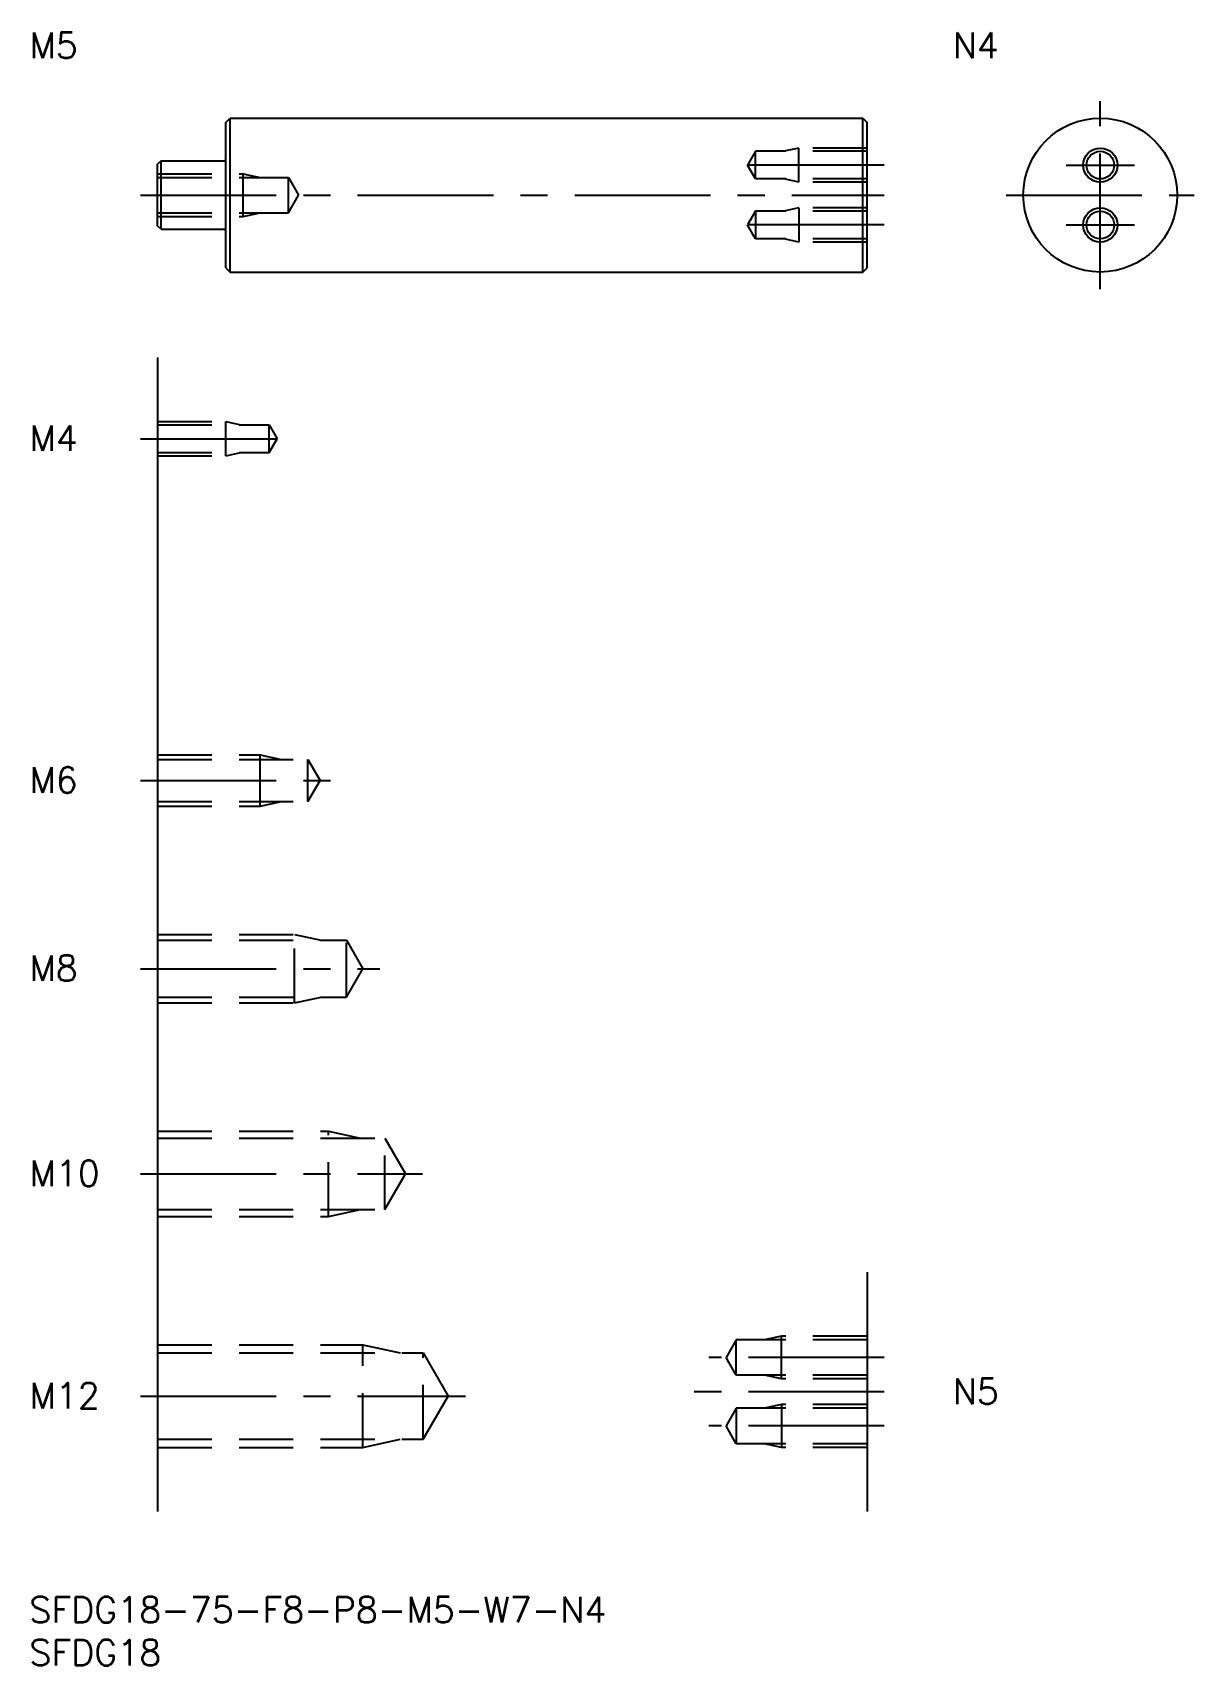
# Model space of a CAD drawing. Extents: x 0 to 136, y -8 to 183.
import ezdxf

# ---------------------------------------------------------------- set-up
doc = ezdxf.new("R2010")
doc.units = 0
doc.header["$LTSCALE"] = 0.5
doc.linetypes.add('CENTER', pattern=[50.8, 31.75, -6.35, 6.35, -6.35])
doc.linetypes.add('DASHED', pattern=[19.05, 12.7, -6.35])
for name, color, linetype in [('MSM_CENTER', 1, 'CENTER'), ('MSM_CONTINUOUS', 7, 'CONTINUOUS'), ('MSM_DASHED', 4, 'DASHED'), ('MSM_NARROW', 5, 'CONTINUOUS'), ('MSM_PART_NUMBER', 7, 'CONTINUOUS')]:
    doc.layers.add(name, color=color, linetype=linetype)
doc.styles.get("Standard").update_dxf_attribs({"font": 'txt.shx', "height": 3, "bigfont": 'bigfont.shx'})

# ---------------------------------------------------------------- blocks, each defined once
blk = doc.blocks.new('*U4')
at = {"layer": 'MSM_PART_NUMBER'}
blk.add_text('SFDG18-75-F8-P8-M5-W7-N4', height=3, dxfattribs=at).set_placement((0, -3))
blk = doc.blocks.new('*U5')
at = {"layer": 'MSM_PART_NUMBER'}
blk.add_text('SFDG18', height=3, dxfattribs=at).set_placement((0, -8))
blk = doc.blocks.new('*U6')
at = {"layer": 'MSM_PART_NUMBER'}
blk.add_text('M10', height=3, dxfattribs=at).set_placement((0, 48.06))
blk = doc.blocks.new('*U7')
at = {"layer": 'MSM_PART_NUMBER'}
blk.add_text('M8', height=3, dxfattribs=at).set_placement((0, 72.06))
blk = doc.blocks.new('*U8')
at = {"layer": 'MSM_PART_NUMBER'}
blk.add_text('M6', height=3, dxfattribs=at).set_placement((0, 94.06))
blk = doc.blocks.new('*U9')
at = {"layer": 'MSM_PART_NUMBER'}
blk.add_text('M4', height=3, dxfattribs=at).set_placement((0, 134.06))
blk = doc.blocks.new('*U10')
at = {"layer": 'MSM_PART_NUMBER'}
blk.add_text('M5', height=3, dxfattribs=at).set_placement((0, 180))
blk = doc.blocks.new('*U11')
at = {"layer": 'MSM_PART_NUMBER'}
blk.add_text('N4', height=3, dxfattribs=at).set_placement((108, 180))
blk = doc.blocks.new('*U12')
at = {"layer": 'MSM_PART_NUMBER'}
blk.add_text('M12', height=3, dxfattribs=at).set_placement((0, 22.06))
blk = doc.blocks.new('*U13')
at = {"layer": 'MSM_PART_NUMBER'}
blk.add_text('N5', height=3, dxfattribs=at).set_placement((108, 22.56))

msp = doc.modelspace()

# ---------------------------------------------------------------- linework, layer by layer
at = {"layer": 'MSM_CENTER'}
for p, q in [((125.27, 153), (125.27, 175)), ((100, 167.5), (82, 167.5)), ((121.27, 167.5), (129.27, 167.5)), ((13, 164), (100, 164)), ((114.27, 164), (136.27, 164)), ((100, 160.5), (82, 160.5)), ((121.27, 160.5), (129.27, 160.5)), ((13, 135.5), (31, 135.5)), ((13, 95.5), (36, 95.5)), ((13, 73.5), (41, 73.5)), ((13, 49.5), (46, 49.5)), ((100, 28), (79.5, 28)), ((13, 23.5), (51, 23.5)), ((100, 24), (76.5, 24)), ((100, 20), (79.5, 20))]:
    msp.add_line(p, q, dxfattribs=at)
at = {"layer": 'MSM_CONTINUOUS'}
for p, q in [((23, 172.5), (23.5, 173)), ((23, 155.5), (23, 172.5)), ((23.5, 155), (23.5, 173)), ((23.5, 173), (97.5, 173)), ((97.5, 173), (98, 172.5)), ((97.5, 155), (97.5, 173)), ((98, 155.5), (98, 172.5)), ((15.4, 168), (15, 167.6)), ((15, 160.4), (15, 167.6)), ((15.4, 168), (22.7, 168)), ((15.4, 160), (15.4, 168)), ((15.4, 160), (15, 160.4)), ((15.4, 160), (22.7, 160)), ((23, 155.5), (23.5, 155)), ((23.5, 155), (97.5, 155)), ((97.5, 155), (98, 155.5)), ((15, 145), (15, 10)), ((98, 38), (98, 10))]:
    msp.add_line(p, q, dxfattribs=at)
for centre, radius in [((125.27, 164), 9), ((125.27, 167.5), 1.62), ((125.27, 160.5), 1.62)]:
    msp.add_circle(centre, radius, dxfattribs=at)
for centre, start, end in [((22.7, 168.3), 270, 0), ((22.7, 159.7), 0, 90)]:
    msp.add_arc(centre, 0.3, start, end, dxfattribs=at)
at = {"layer": 'MSM_DASHED'}
for p, q in [((84.94, 169.12), (84, 167.5)), ((98, 169.12), (84.94, 169.12)), ((84.94, 165.88), (84.94, 169.12)), ((90, 169.5), (88.25, 169.12)), ((98, 169.5), (90, 169.5)), ((90, 165.5), (90, 169.5)), ((15, 166.5), (25, 166.5)), ((25, 161.5), (25, 166.5)), ((25, 166.5), (27, 166.07)), ((84.94, 165.88), (84, 167.5)), ((15, 166.07), (30.31, 166.07)), ((30.31, 161.93), (30.31, 166.07)), ((30.31, 166.07), (31.5, 164)), ((98, 165.88), (84.94, 165.88)), ((90, 165.5), (88.25, 165.88)), ((98, 165.5), (90, 165.5)), ((30.31, 161.93), (31.5, 164)), ((90, 162.5), (88.25, 162.12)), ((98, 162.5), (90, 162.5)), ((90, 162.5), (90, 158.5)), ((15, 161.93), (30.31, 161.93)), ((15, 161.5), (25, 161.5)), ((25, 161.5), (27, 161.93)), ((84.94, 162.12), (84, 160.5)), ((84.94, 158.88), (84, 160.5)), ((98, 162.12), (84.94, 162.12)), ((84.94, 162.12), (84.94, 158.88)), ((98, 158.88), (84.94, 158.88)), ((90, 158.5), (88.25, 158.88)), ((98, 158.5), (90, 158.5)), ((15, 137.5), (23, 137.5)), ((15, 137.12), (28.06, 137.12)), ((23, 133.5), (23, 137.5)), ((23, 137.5), (24.75, 137.12)), ((28.06, 133.88), (28.06, 137.12)), ((28.06, 137.12), (29, 135.5)), ((15, 133.88), (28.06, 133.88)), ((23, 133.5), (24.75, 133.88)), ((28.06, 133.88), (29, 135.5)), ((15, 133.5), (23, 133.5)), ((15, 98.5), (27, 98.5)), ((15, 97.96), (32.58, 97.96)), ((27, 92.5), (27, 98.5)), ((27, 98.5), (29.5, 97.96)), ((32.58, 93.04), (32.58, 97.96)), ((32.58, 97.96), (34, 95.5)), ((32.58, 93.04), (34, 95.5)), ((15, 93.04), (32.58, 93.04)), ((15, 92.5), (27, 92.5)), ((27, 92.5), (29.5, 93.04)), ((15, 77.5), (31, 77.5)), ((15, 76.82), (37.08, 76.82)), ((31, 69.5), (31, 77.5)), ((31, 77.5), (34.12, 76.82)), ((37.08, 70.18), (37.08, 76.82)), ((37.08, 76.82), (39, 73.5)), ((37.08, 70.18), (39, 73.5)), ((15, 70.18), (37.08, 70.18)), ((15, 69.5), (31, 69.5)), ((31, 69.5), (34.12, 70.18)), ((15, 54.5), (35, 54.5)), ((15, 53.69), (41.58, 53.69)), ((35, 44.5), (35, 54.5)), ((35, 54.5), (38.75, 53.69)), ((41.58, 45.31), (41.58, 53.69)), ((41.58, 53.69), (44, 49.5)), ((41.58, 45.31), (44, 49.5)), ((15, 45.31), (41.58, 45.31)), ((15, 44.5), (35, 44.5)), ((35, 44.5), (38.75, 45.31)), ((15, 29.5), (39, 29.5)), ((39, 17.5), (39, 29.5)), ((39, 29.5), (43.38, 28.55)), ((82.69, 30.07), (81.5, 28)), ((98, 30.07), (82.69, 30.07)), ((82.69, 25.93), (82.69, 30.07)), ((88, 30.5), (86, 30.07)), ((98, 30.5), (88, 30.5)), ((88, 25.5), (88, 30.5)), ((15, 28.55), (46.08, 28.55)), ((46.08, 18.45), (46.08, 28.55)), ((46.08, 28.55), (49, 23.5)), ((82.69, 25.93), (81.5, 28)), ((98, 25.93), (82.69, 25.93)), ((88, 25.5), (86, 25.93)), ((98, 25.5), (88, 25.5)), ((46.08, 18.45), (49, 23.5)), ((82.69, 22.07), (81.5, 20)), ((98, 22.07), (82.69, 22.07)), ((82.69, 22.07), (82.69, 17.93)), ((88, 22.5), (86, 22.07)), ((98, 22.5), (88, 22.5)), ((88, 22.5), (88, 17.5)), ((82.69, 17.93), (81.5, 20)), ((15, 18.45), (46.08, 18.45)), ((15, 17.5), (39, 17.5)), ((39, 17.5), (43.38, 18.45)), ((98, 17.93), (82.69, 17.93)), ((88, 17.5), (86, 17.93)), ((98, 17.5), (88, 17.5))]:
    msp.add_line(p, q, dxfattribs=at)
at = {"layer": 'MSM_NARROW'}
for centre in [(125.27, 167.5), (125.27, 160.5)]:
    msp.add_circle(centre, 2, dxfattribs=at)

# ---------------------------------------------------------------- block references
at = {"layer": 'MSM_CONTINUOUS'}
for name in ['*U10', '*U11', '*U9', '*U8', '*U7', '*U6', '*U12', '*U13', '*U4', '*U5']:
    msp.add_blockref(name, (0, 0), dxfattribs=at)

doc.saveas('drawing.dxf')
